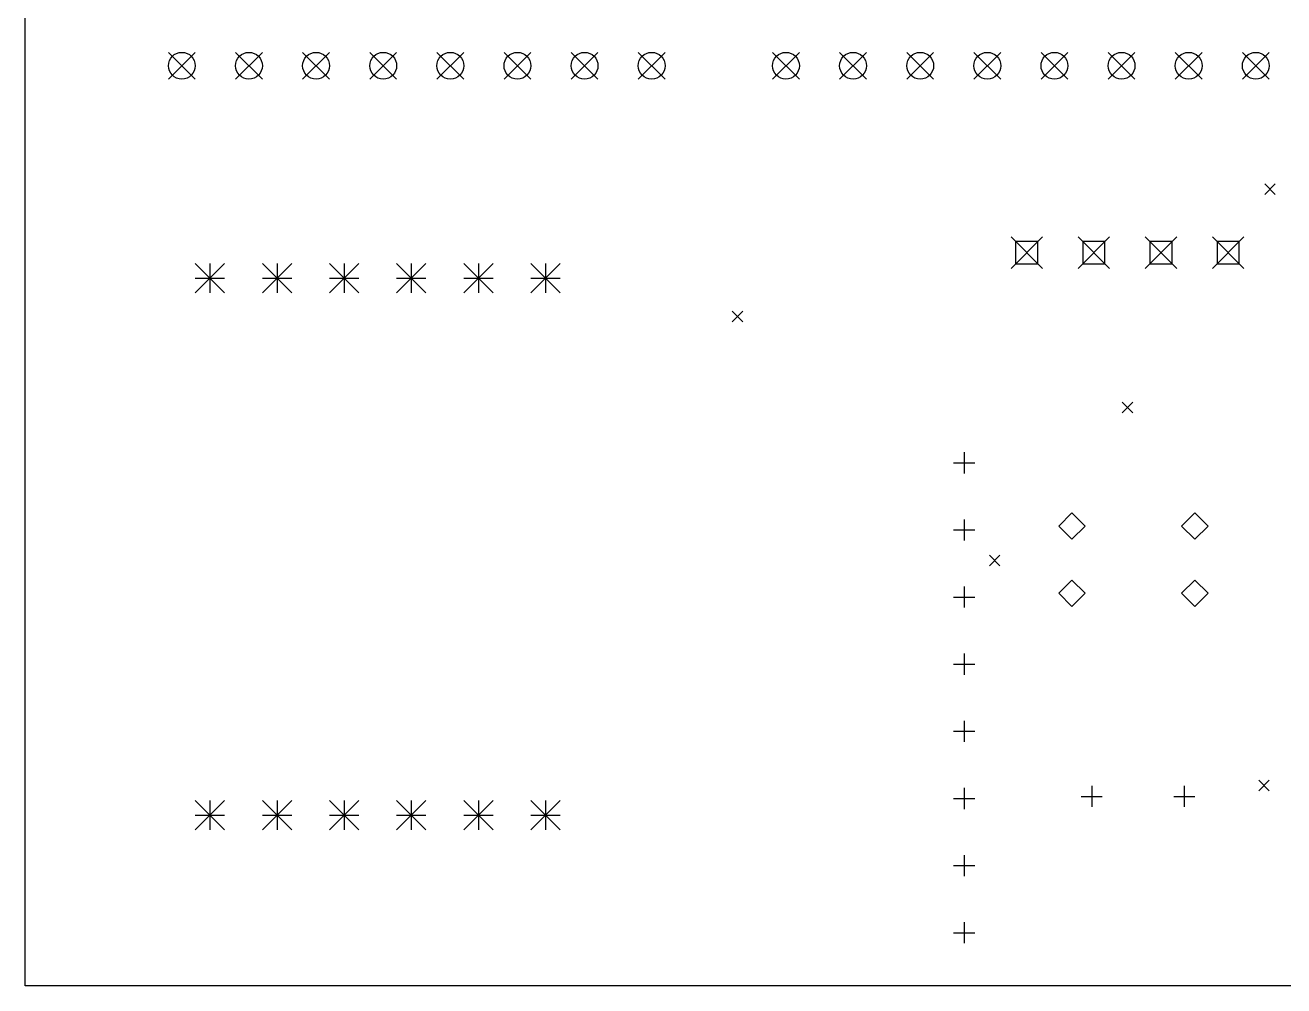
# Model space of a CAD drawing. Extents: x 124 to 225, y -181 to -54.
# Drawn here: x 125.39 to 173.02, y -153.94 to -117.59 of the extents above; entities that cross this region are included whole.
import ezdxf

# ---------------------------------------------------------------- set-up
doc = ezdxf.new("R2010")
doc.units = 0
doc.layers.add('BLACK', color=7, linetype='CONTINUOUS')

msp = doc.modelspace()

# ---------------------------------------------------------------- linework, layer by layer
at = {"layer": 'BLACK', "linetype": 'CONTINUOUS'}
for p, q in [((125.39, -153.94), (125.39, -54.48)), ((130.81, -118.618), (131.826, -119.634)), ((131.826, -118.618), (130.81, -119.634)), ((133.35, -118.618), (134.366, -119.634)), ((134.366, -118.618), (133.35, -119.634)), ((135.89, -118.618), (136.906, -119.634)), ((136.906, -118.618), (135.89, -119.634)), ((138.43, -118.618), (139.446, -119.634)), ((139.446, -118.618), (138.43, -119.634)), ((140.97, -118.618), (141.986, -119.634)), ((141.986, -118.618), (140.97, -119.634)), ((143.51, -118.618), (144.526, -119.634)), ((144.526, -118.618), (143.51, -119.634)), ((146.05, -118.618), (147.066, -119.634)), ((147.066, -118.618), (146.05, -119.634)), ((148.59, -118.618), (149.606, -119.634)), ((149.606, -118.618), (148.59, -119.634)), ((153.67, -118.618), (154.686, -119.634)), ((154.686, -118.618), (153.67, -119.634)), ((156.21, -118.618), (157.226, -119.634)), ((157.226, -118.618), (156.21, -119.634)), ((158.75, -118.618), (159.766, -119.634)), ((159.766, -118.618), (158.75, -119.634)), ((161.29, -118.618), (162.306, -119.634)), ((162.306, -118.618), (161.29, -119.634)), ((163.83, -118.618), (164.846, -119.634)), ((164.846, -118.618), (163.83, -119.634)), ((166.37, -118.618), (167.386, -119.634)), ((167.386, -118.618), (166.37, -119.634)), ((168.91, -118.618), (169.926, -119.634)), ((169.926, -118.618), (168.91, -119.634)), ((171.45, -118.618), (172.466, -119.634)), ((172.466, -118.618), (171.45, -119.634)), ((172.2947, -123.5937), (172.6947, -123.9937)), ((172.6947, -123.5937), (172.2947, -123.9937)), ((162.695, -125.605), (163.885, -126.795)), ((163.885, -125.605), (162.695, -126.795)), ((165.235, -125.605), (166.425, -126.795)), ((166.425, -125.605), (165.235, -126.795)), ((167.775, -125.605), (168.965, -126.795)), ((168.965, -125.605), (167.775, -126.795)), ((170.315, -125.605), (171.505, -126.795)), ((171.505, -125.605), (170.315, -126.795)), ((163.710733, -125.779267), (162.869267, -125.779267)), ((162.869267, -125.779267), (162.869267, -126.620733)), ((163.710733, -126.620733), (163.710733, -125.779267)), ((166.250733, -125.779267), (165.409267, -125.779267)), ((165.409267, -125.779267), (165.409267, -126.620733)), ((166.250733, -126.620733), (166.250733, -125.779267)), ((168.790733, -125.779267), (167.949267, -125.779267)), ((167.949267, -125.779267), (167.949267, -126.620733)), ((168.790733, -126.620733), (168.790733, -125.779267)), ((171.330733, -125.779267), (170.489267, -125.779267)), ((170.489267, -125.779267), (170.489267, -126.620733)), ((171.330733, -126.620733), (171.330733, -125.779267)), ((131.825, -126.605), (132.935, -127.715)), ((132.935, -126.605), (131.825, -127.715)), ((132.38, -126.605), (132.38, -127.715)), ((134.365, -126.605), (135.475, -127.715)), ((135.475, -126.605), (134.365, -127.715)), ((134.92, -126.605), (134.92, -127.715)), ((136.905, -126.605), (138.015, -127.715)), ((138.015, -126.605), (136.905, -127.715)), ((137.46, -126.605), (137.46, -127.715)), ((139.445, -126.605), (140.555, -127.715)), ((140.555, -126.605), (139.445, -127.715)), ((140, -126.605), (140, -127.715)), ((141.985, -126.605), (143.095, -127.715)), ((143.095, -126.605), (141.985, -127.715)), ((142.54, -126.605), (142.54, -127.715)), ((144.525, -126.605), (145.635, -127.715)), ((145.635, -126.605), (144.525, -127.715)), ((145.08, -126.605), (145.08, -127.715)), ((162.869267, -126.620733), (163.710733, -126.620733)), ((165.409267, -126.620733), (166.250733, -126.620733)), ((167.949267, -126.620733), (168.790733, -126.620733)), ((170.489267, -126.620733), (171.330733, -126.620733)), ((131.825, -127.16), (132.935, -127.16)), ((134.365, -127.16), (135.475, -127.16)), ((136.905, -127.16), (138.015, -127.16)), ((139.445, -127.16), (140.555, -127.16)), ((141.985, -127.16), (143.095, -127.16)), ((144.525, -127.16), (145.635, -127.16)), ((152.1443, -128.4133), (152.5443, -128.8133)), ((152.5443, -128.4133), (152.1443, -128.8133)), ((166.9, -131.856), (167.3, -132.256)), ((167.3, -131.856), (166.9, -132.256)), ((160.92, -133.75), (160.92, -134.55)), ((160.52, -134.15), (161.32, -134.15)), ((165, -136.045), (164.5, -136.545)), ((165.5, -136.545), (165, -136.045)), ((169.65, -136.045), (169.15, -136.545)), ((170.15, -136.545), (169.65, -136.045)), ((160.52, -136.69), (161.32, -136.69)), ((160.92, -136.29), (160.92, -137.09)), ((164.5, -136.545), (165, -137.045)), ((165, -137.045), (165.5, -136.545)), ((169.15, -136.545), (169.65, -137.045)), ((169.65, -137.045), (170.15, -136.545)), ((161.8775, -137.6428), (162.2775, -138.0428)), ((162.2775, -137.6428), (161.8775, -138.0428)), ((165, -138.585), (164.5, -139.085)), ((165.5, -139.085), (165, -138.585)), ((169.65, -138.585), (169.15, -139.085)), ((170.15, -139.085), (169.65, -138.585)), ((160.92, -138.83), (160.92, -139.63)), ((160.52, -139.23), (161.32, -139.23)), ((164.5, -139.085), (165, -139.585)), ((165, -139.585), (165.5, -139.085)), ((169.15, -139.085), (169.65, -139.585)), ((169.65, -139.585), (170.15, -139.085)), ((160.92, -141.37), (160.92, -142.17)), ((160.52, -141.77), (161.32, -141.77)), ((160.52, -144.31), (161.32, -144.31)), ((160.92, -143.91), (160.92, -144.71)), ((172.066, -146.1635), (172.466, -146.5635)), ((172.466, -146.1635), (172.066, -146.5635)), ((160.92, -146.45), (160.92, -147.25)), ((165.75, -146.37), (165.75, -147.17)), ((169.25, -146.37), (169.25, -147.17)), ((131.825, -146.925), (132.935, -148.035)), ((132.935, -146.925), (131.825, -148.035)), ((132.38, -146.925), (132.38, -148.035)), ((134.365, -146.925), (135.475, -148.035)), ((135.475, -146.925), (134.365, -148.035)), ((134.92, -146.925), (134.92, -148.035)), ((136.905, -146.925), (138.015, -148.035)), ((138.015, -146.925), (136.905, -148.035)), ((137.46, -146.925), (137.46, -148.035)), ((139.445, -146.925), (140.555, -148.035)), ((140.555, -146.925), (139.445, -148.035)), ((140, -146.925), (140, -148.035)), ((141.985, -146.925), (143.095, -148.035)), ((143.095, -146.925), (141.985, -148.035)), ((142.54, -146.925), (142.54, -148.035)), ((144.525, -146.925), (145.635, -148.035)), ((145.635, -146.925), (144.525, -148.035)), ((145.08, -146.925), (145.08, -148.035)), ((160.52, -146.85), (161.32, -146.85)), ((165.35, -146.77), (166.15, -146.77)), ((168.85, -146.77), (169.65, -146.77)), ((131.825, -147.48), (132.935, -147.48)), ((134.365, -147.48), (135.475, -147.48)), ((136.905, -147.48), (138.015, -147.48)), ((139.445, -147.48), (140.555, -147.48)), ((141.985, -147.48), (143.095, -147.48)), ((144.525, -147.48), (145.635, -147.48)), ((160.92, -148.99), (160.92, -149.79)), ((160.52, -149.39), (161.32, -149.39)), ((160.52, -151.93), (161.32, -151.93)), ((160.92, -151.53), (160.92, -152.33)), ((225.19, -153.94), (125.39, -153.94))]:
    msp.add_line(p, q, dxfattribs=at)
at = {"layer": 'BLACK'}
for centre in [(131.318, -119.126), (133.858, -119.126), (136.398, -119.126), (138.938, -119.126), (141.478, -119.126), (144.018, -119.126), (146.558, -119.126), (149.098, -119.126), (154.178, -119.126), (156.718, -119.126), (159.258, -119.126), (161.798, -119.126), (164.338, -119.126), (166.878, -119.126), (169.418, -119.126), (171.958, -119.126)]:
    msp.add_circle(centre, 0.508, dxfattribs=at)

doc.saveas('drawing.dxf')
